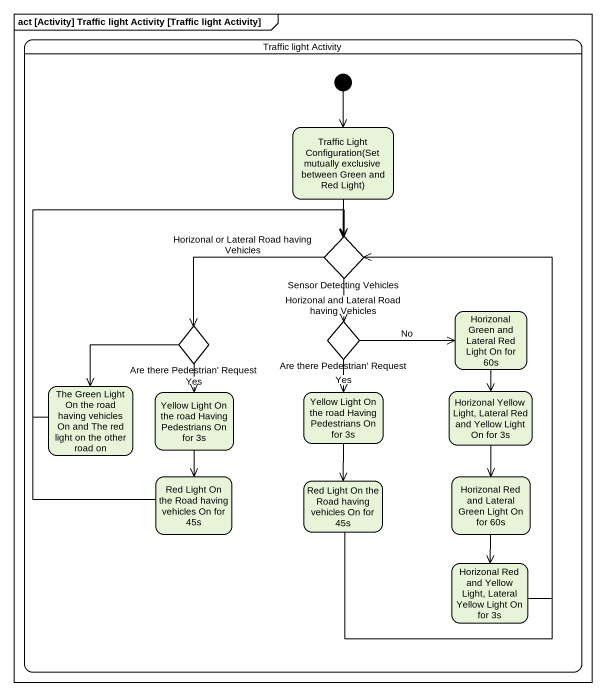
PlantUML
@startuml
mainframe act [Activity] Traffic light Activity [Traffic light Activity]
hide empty description
state "Traffic light Activity" as Traffic_light_Activity {
  state "Traffic Light Configuration(Set mutually exclusive between Green and Red Light)" as Traffic_Light_Configuration
  state "Sensor Detecting Vehicles" as Sensor_Detecting_Vehicles <<choice>>
  state "Horizonal Green and Lateral Red Light On for 60s" as Horizonal_Green_and_Lateral
  state "Are there Pedestrian' Request" as Are_there_Pedestrian_Request <<choice>>
  state "Are there Pedestrian' Request" as Are_there_Pedestrian_Request_2 <<choice>>
  state "The Green Light On the road having vehicles On and The red light on the other road on" as The_Green_Light_On_the_road
  state "Yellow Light On the road Having Pedestrians On for 3s" as Yellow_Light_On_the_road
  state "Yellow Light On the road Having Pedestrians On for 3s" as Yellow_Light_On_the_road_2
  state "Horizonal Yellow Light, Lateral Red and Yellow Light On for 3s" as Horizonal_Yellow_Light
  state "Red Light On the Road having vehicles On for 45s" as Red_Light_On_the_Road
  state "Red Light On the Road having vehicles On for 45s" as Red_Light_On_the_Road_2
  state "Horizonal Red and Lateral Green Light On for 60s" as Horizonal_Red_and_Lateral
  state "Horizonal Red and Yellow Light, Lateral Yellow Light On for 3s" as Horizonal_Red_and_Yellow
  [*] --> Traffic_Light_Configuration
}
Traffic_Light_Configuration --> Sensor_Detecting_Vehicles
Sensor_Detecting_Vehicles -left-> Are_there_Pedestrian_Request : Horizonal or Lateral Road having Vehicles
Sensor_Detecting_Vehicles --> Are_there_Pedestrian_Request_2 : Horizonal and Lateral Road having Vehicles
Horizonal_Green_and_Lateral --> Horizonal_Yellow_Light
Are_there_Pedestrian_Request --> The_Green_Light_On_the_road
Are_there_Pedestrian_Request --> Yellow_Light_On_the_road : Yes
Are_there_Pedestrian_Request_2 -right-> Horizonal_Green_and_Lateral : No
Are_there_Pedestrian_Request_2 --> Yellow_Light_On_the_road_2 : Yes
The_Green_Light_On_the_road -up-> Sensor_Detecting_Vehicles
Yellow_Light_On_the_road --> Red_Light_On_the_Road
Yellow_Light_On_the_road_2 --> Red_Light_On_the_Road_2
Horizonal_Yellow_Light --> Horizonal_Red_and_Lateral
Red_Light_On_the_Road -up-> Sensor_Detecting_Vehicles
Red_Light_On_the_Road_2 -up-> Sensor_Detecting_Vehicles
Horizonal_Red_and_Lateral --> Horizonal_Red_and_Yellow
Horizonal_Red_and_Yellow -up-> Sensor_Detecting_Vehicles
@enduml
